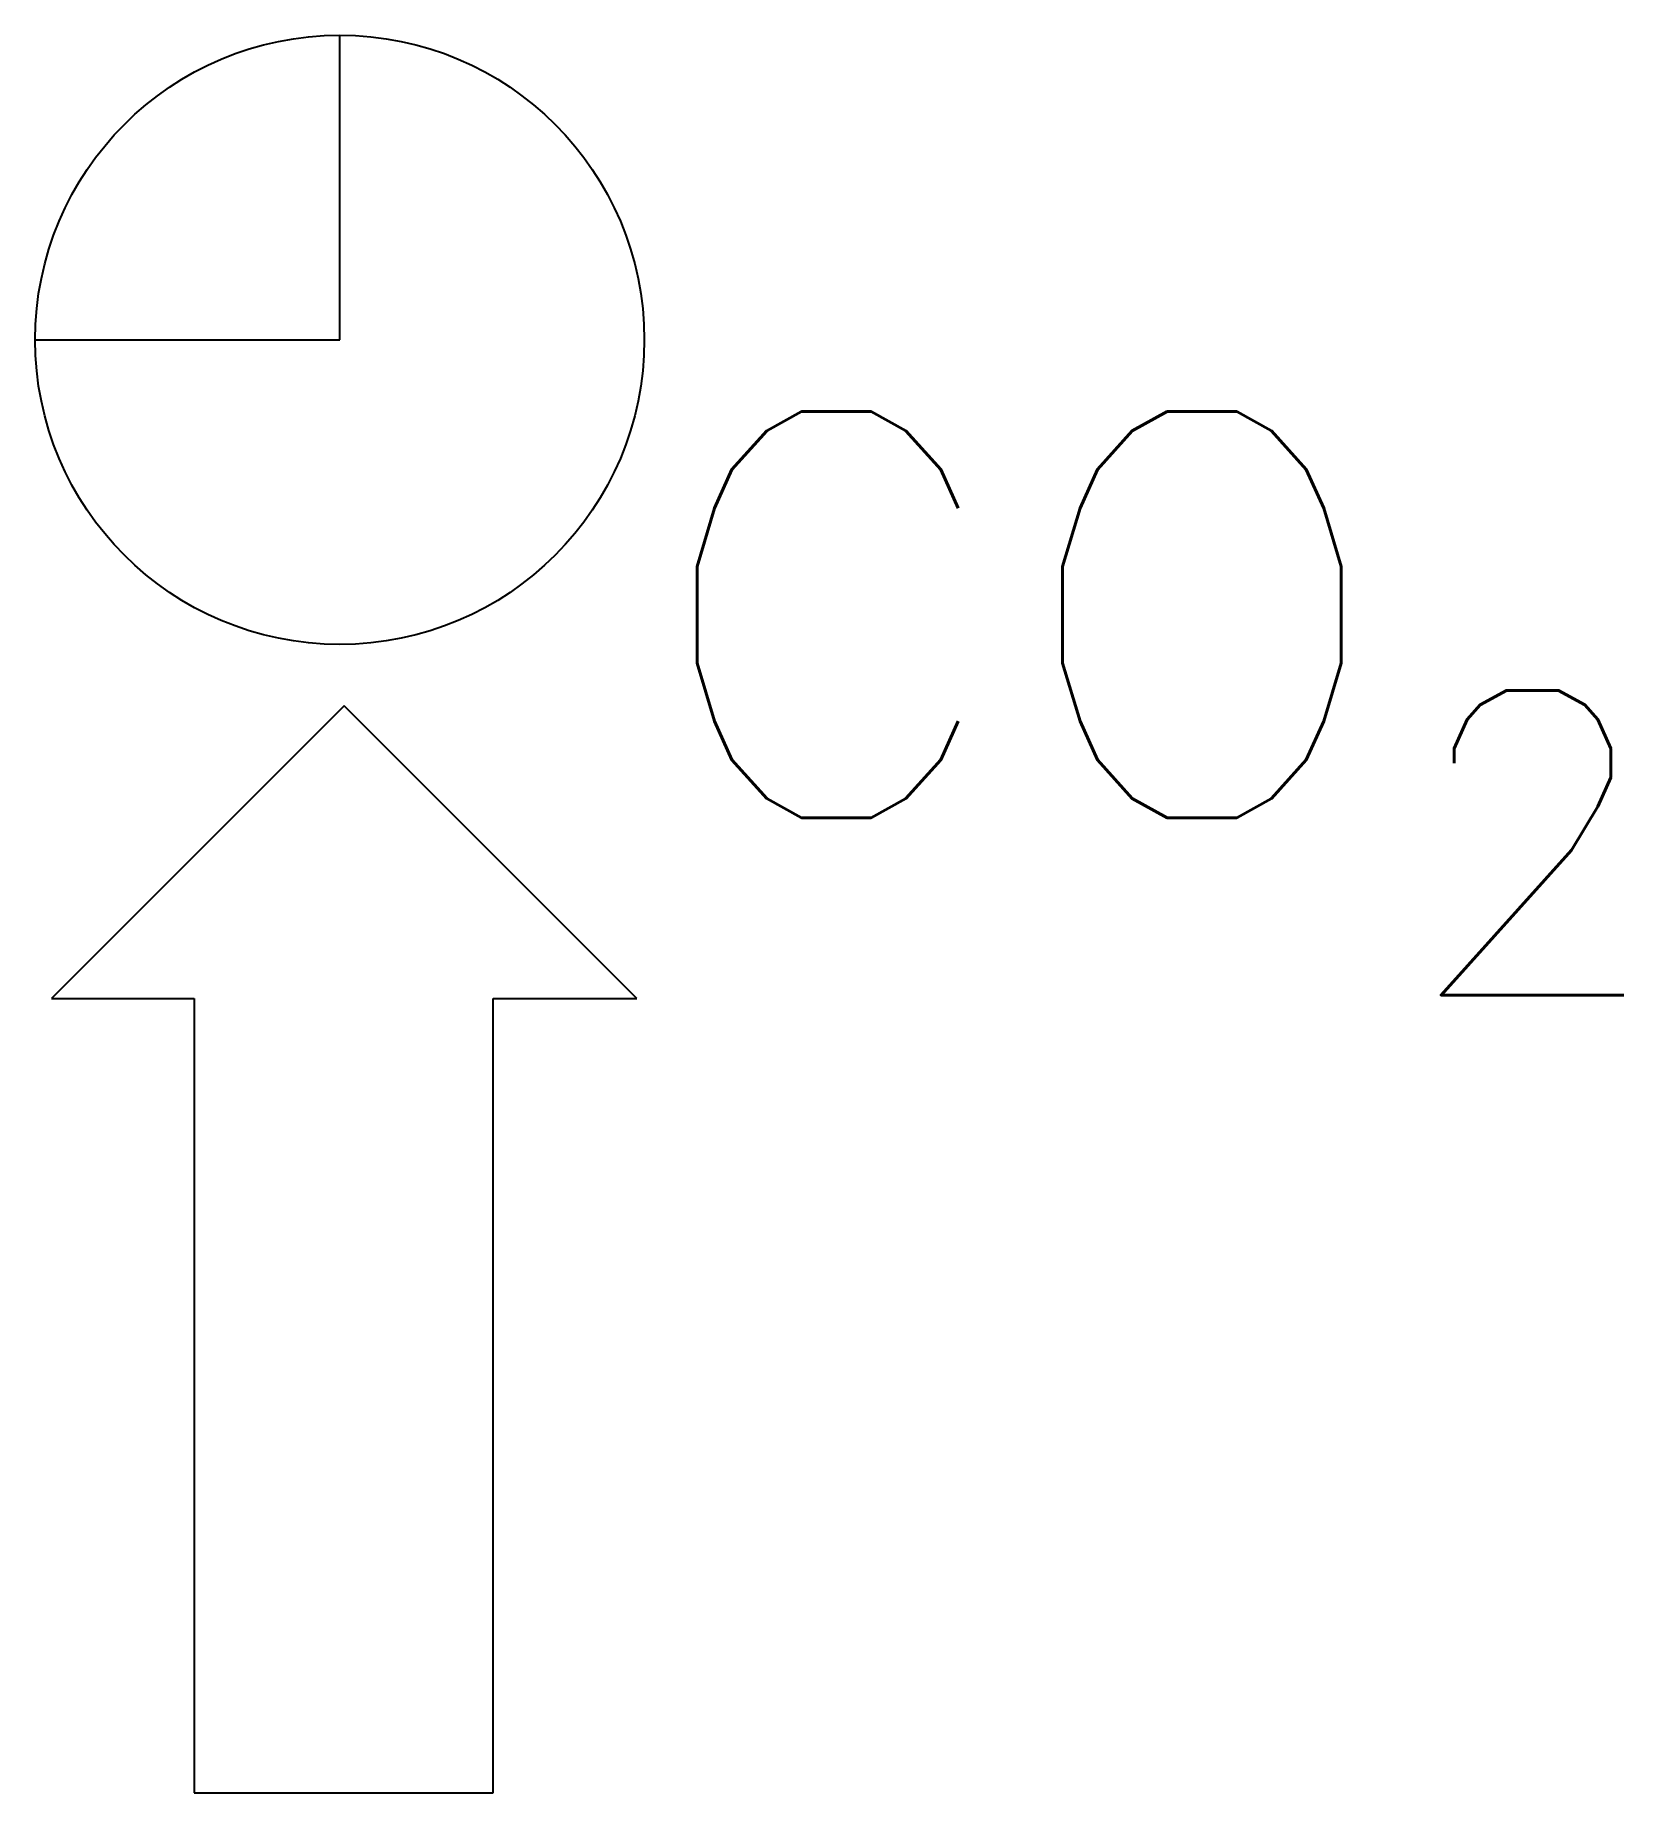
# Model space of a CAD drawing. Header units: millimetres. Extents: x -65.676 to -64.893, y 60.644 to 61.509.
import ezdxf

# ---------------------------------------------------------------- set-up
doc = ezdxf.new("R2010")
doc.units = ezdxf.units.MM
doc.header["$LTSCALE"] = 10
doc.layers.add('Inc_símbolos', color=2, linetype='Continuous')
doc.styles.add('r60', font='romans.shx')
doc.styles.add('r80', font='romans.shx')

msp = doc.modelspace()

# ---------------------------------------------------------------- linework, layer by layer
at = {"layer": 'Inc_símbolos', "color": 2, "linetype": 'Continuous'}
for p, q in [((-65.52587, 61.359), (-65.52587, 61.509)), ((-65.67587, 61.359), (-65.52587, 61.359))]:
    msp.add_line(p, q, dxfattribs=at)
at = {"layer": 'Inc_símbolos', "color": 2}
for p, q in [((-65.52372, 61.17885), (-65.66787, 61.0347)), ((-65.37956, 61.0347), (-65.52372, 61.17885)), ((-65.66787, 61.0347), (-65.5975, 61.0347)), ((-65.5975, 61.0347), (-65.5975, 60.64356)), ((-65.45032, 60.64356), (-65.45032, 61.0347)), ((-65.45032, 61.0347), (-65.37956, 61.0347)), ((-65.5975, 60.64356), (-65.45032, 60.64356))]:
    msp.add_line(p, q, dxfattribs=at)
at = {"layer": 'Inc_símbolos', "color": 3, "linetype": 'Continuous'}
msp.add_circle((-65.52587, 61.359), 0.15, dxfattribs=at)

# ---------------------------------------------------------------- texts
at = {"layer": 'Inc_símbolos', "color": 2, "style": 'r80'}
msp.add_text('CO', height=0.2, dxfattribs=at).set_placement((-65.37559, 61.12365))
at = {"layer": 'Inc_símbolos', "color": 2, "linetype": 'Continuous', "style": 'r60'}
msp.add_text('2', height=0.15, dxfattribs=at).set_placement((-65.00277, 61.03634))

doc.saveas('drawing.dxf')
